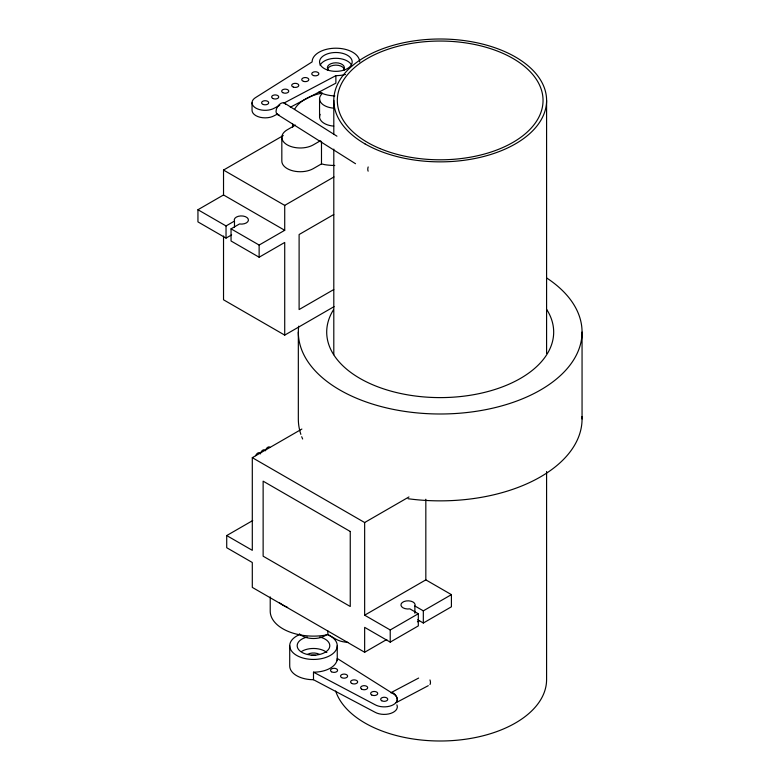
<?xml version="1.0" encoding="UTF-8"?>
<svg xmlns="http://www.w3.org/2000/svg" width="780" height="780" viewBox="0 0 780 780"><rect width="100%" height="100%" fill="white"/><g stroke="black" fill="none" stroke-linecap="round" stroke-linejoin="round"><path stroke-width="1.17" d="M295.406 125.083L287.225 129.811A18.437 10.647 0 0 0 287.225 144.865A18.437 10.647 0 0 0 313.306 144.865L320.463 140.732M223.528 170.059L284.719 205.384L284.719 230.295L223.528 194.961L223.528 170.059L283.267 135.564M231.66 234.858L226.034 238.105L197.945 221.891L197.945 209.732L223.528 194.961M334.747 165.496A43.27 24.98 0 0 1 324.675 164.648L321.487 163.888L313.306 168.617A18.437 10.647 0 0 1 293.202 170.918A18.437 10.647 0 0 1 281.824 161.08L281.824 137.339M197.945 209.732L226.034 225.947L234.478 221.072A7.088 4.095 0 0 1 240.708 215.933A7.088 4.095 0 0 1 248.401 220.37A7.088 4.095 0 0 1 239.499 223.967L231.046 228.842L231.046 241L259.135 257.224L284.719 242.453L284.719 335.117L334.064 306.628M284.719 205.384L333.976 176.943M231.046 228.842L259.135 245.056L284.719 230.295M333.752 214.529L299.11 234.526L299.11 309.553L333.752 289.555M386.802 639.473L364.65 652.255L252.301 587.399L252.301 562.497L226.717 547.726L226.717 535.567L252.301 550.329L252.301 457.665L301.88 429.039M226.717 535.567L252.73 520.553M252.301 457.665L364.65 522.532L408.954 496.948M364.65 522.532L364.65 615.196L425.831 579.871L451.415 594.633L451.415 606.801L423.325 623.015L417.7 619.759M364.65 615.196L390.224 629.967L418.314 613.743L418.314 625.911L390.224 642.125L364.65 627.354L364.65 652.255M418.314 613.743L409.87 608.868A7.088 4.095 0 0 1 400.969 605.27A7.088 4.095 0 0 1 408.652 600.834A7.088 4.095 0 0 1 414.882 605.972L423.325 610.847L451.415 594.633M417.398 621.806L419.503 620.587M279.727 105.31L274.433 108.108A13.123 7.576 0 0 1 255.879 108.108A13.123 7.576 0 0 1 255.879 97.393L312.107 61.922A23.761 13.718 0 0 1 335.878 48.204A23.761 13.718 0 0 1 359.639 61.922M283.969 103.067L335.878 75.641A23.761 13.718 0 0 0 345.54 74.451M277.612 113.958L274.433 115.635A13.123 7.576 0 0 1 260.13 117.283A13.123 7.576 0 0 1 252.037 110.282L252.037 102.755M290.326 107.24L335.878 83.167L335.878 75.641M418.645 678.054L390.799 692.767A5.616 3.101 62.1 0 1 395.791 695.526A5.616 3.101 62.1 0 1 396.767 702.068M396.172 702.643L428.288 685.669M347.899 642.33A18.437 10.647 0 0 1 336.053 639.23L327.873 634.51L324.685 635.271A43.27 24.98 0 0 1 270.221 611.14L270.221 596.895M313.492 672.184L374.927 704.652A13.123 7.576 0 0 0 393.481 704.652A13.123 7.576 0 0 0 393.481 693.937L337.252 658.466A23.761 13.718 0 0 1 313.492 672.184L313.492 679.712L374.927 712.179A13.123 7.576 0 0 0 390.77 713.388A13.123 7.576 0 0 0 396.883 704.867M284.719 335.117L223.528 299.793L223.528 236.008M284.944 103.399L336.94 136.188M277.027 114.202L355.524 163.722M582.056 332.085L582.056 418.957M546.585 100.425L546.585 353.496M546.585 471.52L546.585 679.575A106.392 61.425 0 0 1 450.138 740.727A106.392 61.425 0 0 1 335.654 691.012M425.831 499.239L425.831 579.871M423.325 610.847L423.325 623.015M414.882 605.972L414.882 613.275M390.224 629.967L390.224 642.125M337.252 645.723L337.252 660.621M333.801 100.425L333.801 134.492M333.801 149.097L333.801 354.715M327.873 630.942L327.873 634.51M321.487 141.336L321.487 163.888M319.556 98.826L319.556 116.776M298.331 332.085L298.331 418.957A141.862 81.9 0 0 0 300.865 434.372M292.607 123.903L292.607 127.462M289.721 645.723L289.721 665.993A23.761 13.718 0 0 0 313.492 679.712M259.135 245.056L259.135 257.224M234.478 221.072L234.478 227.155M226.034 225.947L226.034 238.105M429.965 679.945A5.616 3.101 62.1 0 1 429.965 684.528M581.997 416.598A141.862 81.9 0 0 1 408.086 498.732M302.65 439.013A141.862 81.9 0 0 1 301.704 436.702M546.819 278.07A141.862 81.9 0 0 1 485.345 409.734A141.862 81.9 0 0 1 298.701 326.157M546.702 309.465A113.49 65.52 0 0 1 440.505 397.605A113.49 65.52 0 0 1 333.469 309.806M279.045 114.884A6.728 4.056 -57.8 0 1 277.505 106.723A6.728 4.056 -57.8 0 1 285.587 104.305M368.14 171.171A6.728 4.056 -57.8 0 1 368.17 166.949M334.844 95.901A23.761 13.718 0 0 1 319.069 91.894M320.112 65.276A16.312 9.418 0 0 1 335.878 58.295A16.312 9.418 0 0 1 351.634 65.276M328.507 70.171A8.512 4.914 0 0 1 335.878 62.8A8.512 4.914 0 0 1 343.249 70.171M327.366 70.034A8.512 4.914 0 0 1 335.878 65.12A8.512 4.914 0 0 1 344.389 70.034M294.528 109.424A43.27 24.98 0 0 1 322.276 93.064M333.743 126.116A16.312 9.418 0 0 1 320.112 114.338M333.743 108.166A16.312 9.418 0 0 1 321.75 94.117M319.732 637.026A16.312 9.418 0 0 1 326.43 651.456A16.312 9.418 0 0 1 300.544 651.456A16.312 9.418 0 0 1 307.242 637.026M327.454 634.627A23.761 13.718 0 0 1 331.149 654.908A23.761 13.718 0 0 1 295.825 654.908A23.761 13.718 0 0 1 299.52 634.627M311.288 655.463A8.512 4.914 0 0 1 315.695 655.463M307.466 654.41A8.512 4.914 0 0 1 319.507 654.41M301.948 651.232A16.312 9.418 0 0 1 326.849 652.49M287.654 607.435A43.27 24.98 0 0 1 279.162 602.599M265.424 450.791A3.549 2.047 -60 0 1 267.52 447.457A3.549 2.047 -60 0 1 270.017 447.437M255.645 455.735A3.549 2.047 -60 0 1 258.141 452.868A3.549 2.047 -60 0 1 260.237 453.784M260.413 453.687A3.549 2.047 -60 0 1 262.499 450.352A3.549 2.047 -60 0 1 265.005 450.333M326.849 634.491A16.312 9.418 0 0 1 299.364 633.808M350.249 531.472L263.133 481.172L263.133 556.198L350.249 606.489L350.249 531.472M364.962 143.861A106.392 61.425 0 0 0 542.968 116.327A106.392 61.425 0 0 0 412.659 41.096A106.392 61.425 0 0 0 364.962 143.861M380.006 148.58A102.853 59.377 0 0 0 542.51 106.451A102.853 59.377 0 0 0 398.063 46.254A102.853 59.377 0 0 0 380.006 148.58M263.377 104.53A3.549 2.047 0 0 0 268.7 102.755A3.549 2.047 0 0 0 263.377 100.981A3.549 2.047 0 0 0 263.377 104.53M313.54 75.572A3.549 2.047 0 0 0 318.854 73.798A3.549 2.047 0 0 0 313.54 72.023A3.549 2.047 0 0 0 313.54 75.572M303.508 81.364A3.549 2.047 0 0 0 308.822 79.589A3.549 2.047 0 0 0 303.508 77.815A3.549 2.047 0 0 0 303.508 81.364M327.717 70.083A16.312 9.418 0 0 0 352.19 61.922A16.312 9.418 0 0 0 327.717 53.761A16.312 9.418 0 0 0 327.717 70.083M272.678 98.407A3.549 2.047 0 0 0 278.616 97.49A3.549 2.047 0 0 0 274.267 94.984A3.549 2.047 0 0 0 272.678 98.407M282.711 92.615A3.549 2.047 0 0 0 288.639 91.699A3.549 2.047 0 0 0 284.3 89.193A3.549 2.047 0 0 0 282.711 92.615M293.475 87.155A3.549 2.047 0 0 0 298.798 85.381A3.549 2.047 0 0 0 293.475 83.606A3.549 2.047 0 0 0 293.475 87.155M381.703 700.742A3.549 2.047 0 0 0 387.631 699.826A3.549 2.047 0 0 0 383.292 697.32A3.549 2.047 0 0 0 381.703 700.742M371.67 694.951A3.549 2.047 0 0 0 377.598 694.034A3.549 2.047 0 0 0 373.259 691.529A3.549 2.047 0 0 0 371.67 694.951M361.637 689.159A3.549 2.047 0 0 0 367.565 688.243A3.549 2.047 0 0 0 363.226 685.737A3.549 2.047 0 0 0 361.637 689.159M341.572 677.576A3.549 2.047 0 0 0 347.51 676.66A3.549 2.047 0 0 0 343.161 674.154A3.549 2.047 0 0 0 341.572 677.576M351.604 683.368A3.549 2.047 0 0 0 357.542 682.451A3.549 2.047 0 0 0 353.194 679.945A3.549 2.047 0 0 0 351.604 683.368M331.539 671.785A3.549 2.047 0 0 0 337.477 670.868A3.549 2.047 0 0 0 333.138 668.362A3.549 2.047 0 0 0 331.539 671.785"/></g></svg>
